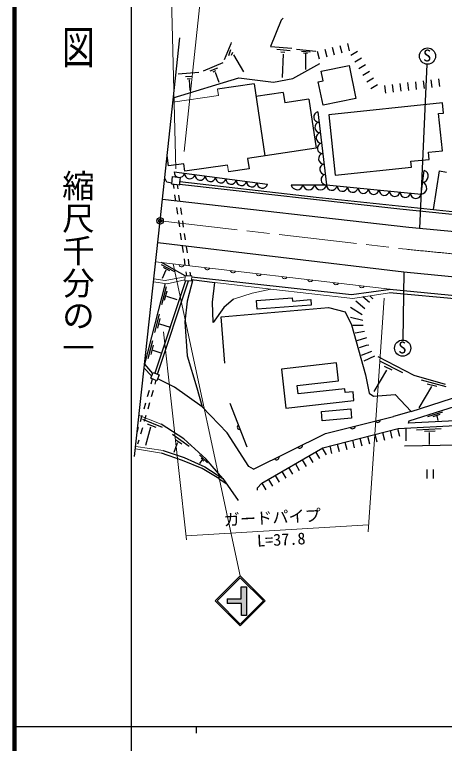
# Model space of a CAD drawing. Units: millimetres, scale not verified. Extents: x 40000 to 680000, y 20000 to 380000.
# Drawn here: x 40000 to 106298, y 202409 to 314923 of the extents above; entities that cross this region are included whole.
import ezdxf
from ezdxf.enums import TextEntityAlignment as Align

# ---------------------------------------------------------------- set-up
doc = ezdxf.new("R2010")
doc.units = ezdxf.units.MM
doc.header["$LTSCALE"] = 1000
doc.header["$PDMODE"] = 32
doc.header["$PDSIZE"] = 500
doc.linetypes.add('CHAIN', pattern=[18.5, 12, -1.5, 3.5, -1.5])
for name, color, linetype, lineweight in [('M-BGD', 7, 'Continuous', 25), ('M-BMK', 2, 'CHAIN', 13), ('M-BMK-SRVR', 3, 'Continuous', 25), ('M-STR-HTXT', 7, 'Continuous', 13), ('M-STR-STRC', 7, 'Continuous', 25), ('M-TTL', 2, 'Continuous', 140), ('M-TTL-BAND', 7, 'Continuous', 25)]:
    doc.layers.add(name, color=color, linetype=linetype, lineweight=lineweight)
doc.layers.add('M-OTRS', color=6, linetype='Continuous')
doc.styles.add('@ＭＳ ゴシック', font='')
doc.styles.add('ＭＳ ゴシック', font='')
doc.styles.get('@ＭＳ ゴシック').set_extended_font_data('@MS Gothic')
doc.styles.get('ＭＳ ゴシック').set_extended_font_data('MS Gothic')

msp = doc.modelspace()

# ---------------------------------------------------------------- hatches: boundary and pattern name
at = {"layer": 'M-STR-STRC'}
msp.add_hatch(color=256, dxfattribs=at).paths.add_polyline_path([(75785, 222143), (75785, 226562), (74955, 226562), (74955, 224721), (72769, 224721), (72769, 224000), (74986, 224000), (74986, 222143)])

# ---------------------------------------------------------------- linework, layer by layer
at = {"layer": 'M-BGD'}
for p, q in [((81113, 314061), (79464, 309990)), ((81428, 314390), (81113, 314061)), ((73420, 310604), (73334, 310389)), ((73334, 310389), (72345, 307953)), ((73320, 309472), (73019, 308540)), ((79464, 309990), (82775, 309747)), ((80453, 309560), (82488, 309403)), ((83492, 309591), (86460, 309285)), ((87846, 309571), (88145, 308409)), ((89009, 309870), (89308, 308708)), ((90171, 310169), (90470, 309007)), ((91333, 310468), (91632, 309306)), ((73592, 309070), (73420, 308626)), ((73764, 308698), (75297, 306061)), ((81084, 309188), (81700, 309116)), ((81413, 308787), (81256, 305218)), ((84237, 309266), (85568, 309164)), ((84543, 309005), (85161, 308966)), ((84874, 308884), (84888, 306444)), ((86684, 309272), (86983, 308110)), ((92905, 309235), (91876, 308619)), ((72116, 307480), (69106, 306190)), ((82900, 305076), (87071, 307377)), ((93522, 308206), (92492, 307589)), ((94138, 307176), (93109, 306560)), ((102503, 281889), (103635, 307267)), ((70147, 306218), (71342, 306706)), ((70616, 306075), (71055, 306266)), ((87312, 306207), (91590, 307071)), ((87615, 304705), (87312, 306207)), ((91590, 307071), (92625, 301945)), ((94755, 306147), (93725, 305530)), ((64485, 302087), (74602, 305141)), ((68420, 305987), (65248, 305748)), ((66376, 305356), (67465, 305413)), ((66615, 305022), (67140, 305031)), ((70931, 306027), (71504, 304498)), ((74602, 305141), (79912, 304496)), ((79912, 304496), (82900, 305076)), ((95371, 305117), (94342, 304501)), ((105389, 305002), (105536, 303811)), ((66932, 304845), (67016, 303178)), ((76952, 304224), (71285, 303393)), ((76952, 304224), (78581, 293115)), ((86851, 304551), (87615, 304705)), ((87582, 300927), (86851, 304551)), ((95988, 304088), (94958, 303471)), ((97052, 303975), (97199, 302784)), ((98243, 304122), (98390, 302931)), ((99434, 304269), (99581, 303078)), ((100625, 304415), (100772, 303224)), ((101816, 304562), (101963, 303371)), ((103007, 304709), (103154, 303518)), ((104198, 304855), (104345, 303664)), ((81447, 302918), (77234, 302300)), ((81447, 302918), (81684, 301302)), ((85407, 301848), (81684, 301302)), ((85407, 301848), (86517, 294279)), ((92625, 301945), (87582, 300927)), ((105991, 301275), (88484, 299441)), ((106153, 299729), (105991, 301275)), ((86792, 299927), (88111, 288624)), ((88484, 299441), (89457, 290147)), ((105386, 299648), (106153, 299729)), ((105990, 293884), (105386, 299648)), ((86517, 294279), (75926, 292725)), ((103826, 293658), (105990, 293884)), ((63765, 291551), (63525, 293183)), ((75926, 292725), (76166, 291090)), ((101125, 292281), (103940, 292576)), ((103940, 292576), (103826, 293658)), ((66080, 291890), (63765, 291551)), ((66250, 290731), (66080, 291890)), ((72818, 291695), (66250, 290731)), ((101219, 291380), (101125, 292281)), ((64609, 290632), (79003, 288754)), ((76166, 291090), (72975, 290622)), ((89457, 290147), (101219, 291380)), ((104636, 284840), (105538, 290776)), ((105538, 290776), (106643, 290618)), ((63460, 289027), (63149, 289694)), ((64230, 288747), (64382, 289918)), ((64382, 289918), (65552, 289766)), ((65552, 289766), (65400, 288595)), ((65475, 289174), (86504, 286719)), ((64246, 288876), (63460, 289027)), ((65400, 288595), (64230, 288747)), ((64453, 288718), (64545, 288090)), ((65073, 288637), (65160, 288042)), ((99441, 284890), (65413, 288693)), ((64689, 287100), (64834, 286111)), ((65304, 287053), (65449, 286063)), ((100832, 282048), (62791, 286376)), ((86504, 286719), (110552, 284227)), ((64979, 285121), (65123, 284132)), ((65594, 285074), (65739, 284084)), ((110411, 283755), (99441, 284890)), ((65268, 283142), (65413, 282153)), ((65883, 283095), (66028, 282105)), ((122214, 280015), (100832, 282048)), ((65558, 281163), (65702, 280174)), ((66173, 281116), (66317, 280127)), ((62074, 279723), (100019, 275225)), ((65847, 279184), (65992, 278195)), ((66462, 279137), (66607, 278148)), ((66137, 277205), (66281, 276216)), ((66752, 277158), (66896, 276169)), ((62615, 276357), (64650, 275249)), ((66295, 274603), (62650, 276655)), ((62949, 275908), (63064, 275841)), ((63064, 275841), (63876, 275421)), ((63351, 275478), (62739, 274169)), ((66426, 275226), (66518, 274598)), ((67041, 275179), (67128, 274584)), ((100019, 275225), (99895, 264685)), ((100019, 275225), (122720, 272947)), ((66364, 273822), (61655, 259556)), ((62047, 259396), (66828, 273811)), ((67509, 274021), (66602, 270670)), ((67302, 274048), (70901, 273575)), ((67312, 274459), (91973, 271710)), ((70513, 270523), (70901, 273575)), ((63206, 273406), (60049, 260942)), ((63365, 272910), (62658, 270091)), ((91973, 271710), (98018, 272543)), ((97857, 272558), (137425, 268698)), ((63480, 272241), (63097, 270789)), ((63441, 271448), (65037, 270922)), ((77339, 270761), (82824, 271173)), ((82824, 271173), (82860, 270701)), ((94725, 270453), (93735, 271342)), ((95222, 271103), (94774, 271503)), ((131537, 268878), (97844, 271980)), ((66602, 270670), (66247, 267510)), ((70654, 267399), (70513, 270523)), ((73761, 270980), (72286, 269681)), ((77437, 269462), (77339, 270761)), ((85739, 270086), (77437, 269462)), ((82860, 270701), (85677, 270913)), ((85677, 270913), (85739, 270086)), ((94047, 269517), (92613, 270663)), ((95327, 271017), (95222, 271103)), ((72286, 269681), (70654, 267399)), ((71842, 268242), (88414, 269688)), ((88414, 269688), (90994, 269043)), ((90994, 269043), (91961, 267022)), ((93636, 268580), (91830, 269698)), ((62301, 268660), (61593, 265842)), ((62415, 267991), (62033, 266539)), ((72444, 261087), (71842, 268242)), ((93693, 267701), (91830, 268170)), ((62377, 267198), (63973, 266673)), ((66247, 267510), (66602, 262222)), ((91961, 267022), (94138, 259299)), ((93790, 266924), (92172, 266936)), ((93968, 266000), (92522, 265720)), ((61267, 264579), (60560, 261761)), ((94287, 265000), (92815, 264560)), ((61382, 263910), (60999, 262458)), ((94255, 263815), (93140, 263471)), ((94643, 263911), (94255, 263815)), ((61343, 263117), (62542, 262723)), ((66602, 262222), (68117, 257288)), ((95032, 262904), (93446, 262312)), ((95532, 262183), (93860, 261409)), ((89673, 261137), (81184, 260195)), ((89982, 258361), (89673, 261137)), ((101656, 259226), (96105, 262087)), ((96298, 261476), (99809, 259656)), ((59985, 260347), (61132, 259139)), ((60049, 260942), (61289, 259523)), ((81184, 260195), (81852, 254181)), ((97358, 260043), (95395, 256718)), ((97014, 260630), (98189, 260057)), ((60993, 258799), (61353, 259680)), ((61957, 258406), (60993, 258799)), ((61353, 259680), (62316, 259286)), ((62316, 259286), (61957, 258406)), ((94138, 259299), (94718, 256504)), ((106485, 257835), (101656, 259226)), ((61063, 257895), (61288, 258679)), ((61803, 258469), (61627, 257854)), ((64670, 257393), (62070, 258683)), ((83605, 257653), (89982, 258361)), ((101189, 253667), (114515, 257943)), ((102690, 258519), (106516, 257516)), ((103664, 257931), (105126, 257559)), ((60512, 255972), (60788, 256933)), ((61353, 256892), (61079, 255931)), ((68926, 254394), (64670, 257393)), ((68117, 257288), (68926, 254394)), ((83747, 256371), (83605, 257653)), ((90946, 257170), (83747, 256371)), ((91014, 256563), (90946, 257170)), ((92202, 256695), (91014, 256563)), ((92352, 255346), (92202, 256695)), ((100841, 252203), (116826, 257294)), ((104324, 257516), (102331, 254191)), ((94718, 256504), (95363, 256031)), ((95363, 256031), (98696, 256268)), ((98696, 256268), (101189, 253667)), ((59962, 254049), (60237, 255011)), ((60805, 254969), (60530, 254008)), ((72796, 250363), (68926, 254394)), ((73185, 254942), (75845, 248219)), ((81852, 254181), (92352, 255346)), ((87325, 253667), (91847, 254077)), ((87457, 252211), (87325, 253667)), ((91847, 254077), (91978, 252620)), ((101189, 253667), (98433, 252878)), ((103738, 252877), (106060, 253593)), ((104547, 252899), (105630, 253256)), ((59411, 252127), (59686, 253088)), ((59755, 252447), (62765, 251228)), ((60256, 253046), (59982, 252084)), ((91978, 252620), (87457, 252211)), ((120133, 252824), (100759, 251841)), ((100759, 251841), (100841, 252203)), ((105140, 252969), (105305, 252262)), ((58911, 250381), (59136, 251165)), ((59708, 251123), (59433, 250161)), ((60988, 251243), (60185, 248405)), ((60458, 251759), (61791, 251228)), ((66096, 249404), (62585, 251703)), ((99074, 251005), (99371, 249842)), ((99159, 251027), (109199, 251543)), ((100359, 251088), (100361, 249141)), ((102010, 250826), (105784, 251026)), ((64342, 250125), (66950, 248276)), ((76118, 245171), (72796, 250363)), ((94424, 249817), (94720, 248655)), ((95586, 250114), (95883, 248952)), ((96749, 250411), (97046, 249248)), ((97912, 250708), (98209, 249545)), ((103214, 250606), (104857, 250673)), ((103930, 250424), (103969, 248561)), ((59159, 249199), (58984, 248584)), ((64886, 249279), (65818, 248663)), ((65144, 248792), (65001, 248606)), ((69519, 246367), (66096, 249404)), ((90935, 248927), (91232, 247764)), ((92098, 249224), (92395, 248061)), ((93261, 249521), (93558, 248358)), ((62936, 247648), (66148, 246525)), ((65001, 248606), (64557, 247301)), ((87458, 248011), (88062, 246974)), ((88610, 248333), (88907, 247170)), ((89773, 248630), (90070, 247467)), ((108401, 248475), (100146, 248281)), ((65903, 246104), (62655, 247227)), ((66148, 246525), (69343, 245121)), ((68509, 246954), (69770, 245706)), ((68796, 246426), (69204, 246005)), ((85384, 246802), (85989, 245765)), ((86421, 247406), (87025, 246370)), ((68957, 244875), (65903, 246104)), ((68904, 246113), (68547, 245610)), ((72116, 243313), (69519, 246367)), ((83311, 245593), (83915, 244557)), ((84348, 246198), (84952, 245161)), ((71502, 243313), (68957, 244875)), ((69343, 245121), (72116, 243313)), ((76870, 244730), (76118, 245171)), ((81238, 244385), (81842, 243348)), ((82274, 244989), (82879, 243952)), ((103576, 244709), (103576, 243309)), ((104626, 243309), (104626, 244709)), ((71502, 243313), (72650, 242541)), ((72116, 243313), (74469, 239907)), ((79164, 243176), (79769, 242139)), ((80201, 243780), (80805, 242744)), ((78127, 242572), (77404, 241798)), ((78127, 242572), (78732, 241535)), ((77404, 241798), (77404, 241525))]:
    msp.add_line(p, q, dxfattribs=at)
for points in [[(82669, 288642), (88111, 288624), (102695, 287209), (103195, 290869)], [(76870, 244730), (87942, 250234), (98433, 252878)], [(78127, 242572), (87544, 248061), (99159, 251027)]]:
    msp.add_lwpolyline(points, dxfattribs=at)
for centre in [(103693, 308515), (99863, 263435)]:
    msp.add_circle(centre, 1250, dxfattribs=at)
for centre, radius, start, end in [((86951, 299127), 815, 101.25522, 272.05472), ((87139, 297512), 815, 101.25522, 272.05472), ((87328, 295898), 815, 101.25522, 272.05472), ((87516, 294283), 815, 101.25522, 272.05472), ((87705, 292668), 815, 101.25522, 272.05472), ((87893, 291054), 815, 101.25522, 272.05472), ((65416, 290586), 809, 176.71833, 348.41288), ((67015, 290377), 809, 176.71833, 348.41288), ((102879, 289980), 944, 274.05279, 70.38009), ((68615, 290168), 809, 176.71833, 348.41288), ((70214, 289960), 809, 176.71833, 348.41288), ((71813, 289751), 809, 176.71833, 348.41288), ((73413, 289542), 809, 176.71833, 348.41288), ((75012, 289334), 809, 176.71833, 348.41288), ((76611, 289125), 809, 176.71833, 348.41288), ((88081, 289439), 815, 101.25522, 272.05472), ((78211, 288916), 809, 176.71833, 348.41288), ((83577, 288812), 923, 190.63566, 348.99469), ((85390, 288807), 923, 190.63566, 348.99469), ((87204, 288801), 923, 190.63566, 348.99469), ((88927, 288612), 817, 179.14838, 349.76679), ((90548, 288455), 817, 179.14838, 349.76679), ((92168, 288298), 817, 179.14838, 349.76679), ((93789, 288141), 817, 179.14838, 349.76679), ((102628, 288150), 944, 274.05279, 70.38009), ((95409, 287983), 817, 179.14838, 349.76679), ((97030, 287826), 817, 179.14838, 349.76679), ((98650, 287669), 817, 179.14838, 349.76679), ((100271, 287512), 817, 179.14838, 349.76679), ((101891, 287354), 817, 179.14838, 349.76679), ((96024, 252391), 417, 210.4069, 357.88649), ((74765, 251266), 417, 127.84809, 275.32768), ((92145, 251414), 417, 210.4069, 357.88649), ((83982, 248396), 417, 222.6916, 10.17119), ((80400, 246615), 417, 222.6916, 10.17119)]:
    msp.add_arc(centre, radius, start, end, dxfattribs=at)
at = {"layer": 'M-BMK'}
msp.add_line((62437, 283085), (100438, 278686), dxfattribs=at)
msp.add_arc((334788, 2669236), 2402009, 264.40108, 265.87733, dxfattribs=at)
at = {"layer": 'M-BMK-SRVR'}
for p, q in [((62437, 283085), (65481, 311329)), ((58517, 246724), (62437, 283085))]:
    msp.add_line(p, q, dxfattribs=at)
msp.add_circle((62437, 283085), 500, dxfattribs=at)
msp.add_point((62437, 283085), dxfattribs=at)
at = {"layer": 'M-OTRS'}
msp.add_point((62437, 283085), dxfattribs=at)
at = {"layer": 'M-STR-HTXT'}
for p, q in [((63749, 335977), (64864, 291125)), ((69285, 323506), (66165, 293774)), ((71285, 303393), (71429, 302412)), ((71429, 302412), (64409, 301383)), ((72975, 290622), (72818, 291695)), ((61755, 276759), (97857, 272558)), ((66277, 273824), (66295, 274603)), ((66295, 274603), (67315, 274580)), ((67315, 274580), (67297, 273800)), ((61422, 273674), (63557, 273353)), ((63206, 273897), (61472, 274139)), ((66291, 274456), (63206, 273897)), ((63557, 273353), (66280, 273969)), ((67297, 273800), (66277, 273824)), ((70901, 273575), (79536, 272524)), ((79536, 272524), (76639, 271892)), ((92192, 271102), (79536, 272524)), ((76639, 271892), (73761, 270980)), ((97844, 271980), (92192, 271102)), ((94521, 235097), (97014, 271130)), ((62977, 265939), (66540, 233836)), ((62585, 251703), (59198, 253048)), ((62655, 247227), (58642, 247891)), ((58683, 248265), (62936, 247648)), ((66471, 234466), (94596, 236174))]:
    msp.add_line(p, q, dxfattribs=at)
for centre in [(65741, 276413), (69714, 275951), (73688, 275488), (77661, 275026), (81634, 274564), (85607, 274101), (89580, 273639), (93554, 273177)]:
    msp.add_arc(centre, 417, 189.62288, 337.10247, dxfattribs=at)
at = {"layer": 'M-STR-STRC', "lineweight": 13}
msp.add_line((74815, 228265), (64475, 276443), dxfattribs=at)
at = {"layer": 'M-STR-STRC'}
for p, q in [((70954, 224404), (74815, 228265)), ((71251, 224404), (74815, 227968)), ((74815, 228265), (78675, 224404)), ((74815, 227968), (78378, 224404)), ((74955, 224721), (74955, 226562)), ((74955, 226562), (75785, 226562)), ((75785, 226562), (75785, 222143)), ((74815, 220543), (70954, 224404)), ((74815, 220840), (71251, 224404)), ((72769, 224721), (72769, 224000)), ((72769, 224721), (74955, 224721)), ((74986, 224000), (72769, 224000)), ((78675, 224404), (74815, 220543)), ((78378, 224404), (74815, 220840)), ((74986, 222143), (74986, 224000)), ((75785, 222143), (74986, 222143))]:
    msp.add_line(p, q, dxfattribs=at)
at = {"layer": 'M-TTL'}
msp.add_line((40000, 380000), (40000, 20000), dxfattribs=at)
at = {"layer": 'M-TTL-BAND'}
for p, q in [((58000, 370000), (58000, 20000)), ((40000, 205000), (579000, 205000)), ((68000, 205000), (68000, 204000))]:
    msp.add_line(p, q, dxfattribs=at)

# ---------------------------------------------------------------- texts
at = {"layer": 'M-BGD', "style": 'ＭＳ ゴシック'}
for p in [(103014, 307142), (99184, 262062)]:
    msp.add_text('S', height=1833, dxfattribs=at).set_placement(p, align=Align.BOTTOM_LEFT)
at = {"layer": 'M-STR-HTXT', "style": 'ＭＳ ゴシック'}
for s, p in [('ガードパイプ', (72334, 235441)), ('L=37.8', (77469, 232233))]:
    msp.add_text(s, height=1833, rotation=2.908, dxfattribs=at).set_placement(p, align=Align.BOTTOM_LEFT)
at = {"layer": 'M-TTL-BAND', "style": '@ＭＳ ゴシック', "width": 1.4}
msp.add_text('平  面  図', height=3666, rotation=270, dxfattribs=at).set_placement((49777, 306475), align=Align.MIDDLE_RIGHT)
at = {"layer": 'M-TTL-BAND', "style": '@ＭＳ ゴシック'}
msp.add_text('縮尺千分の一', height=3666, rotation=270, dxfattribs=at).set_placement((49777, 261030), align=Align.MIDDLE_RIGHT)

doc.saveas('drawing.dxf')
